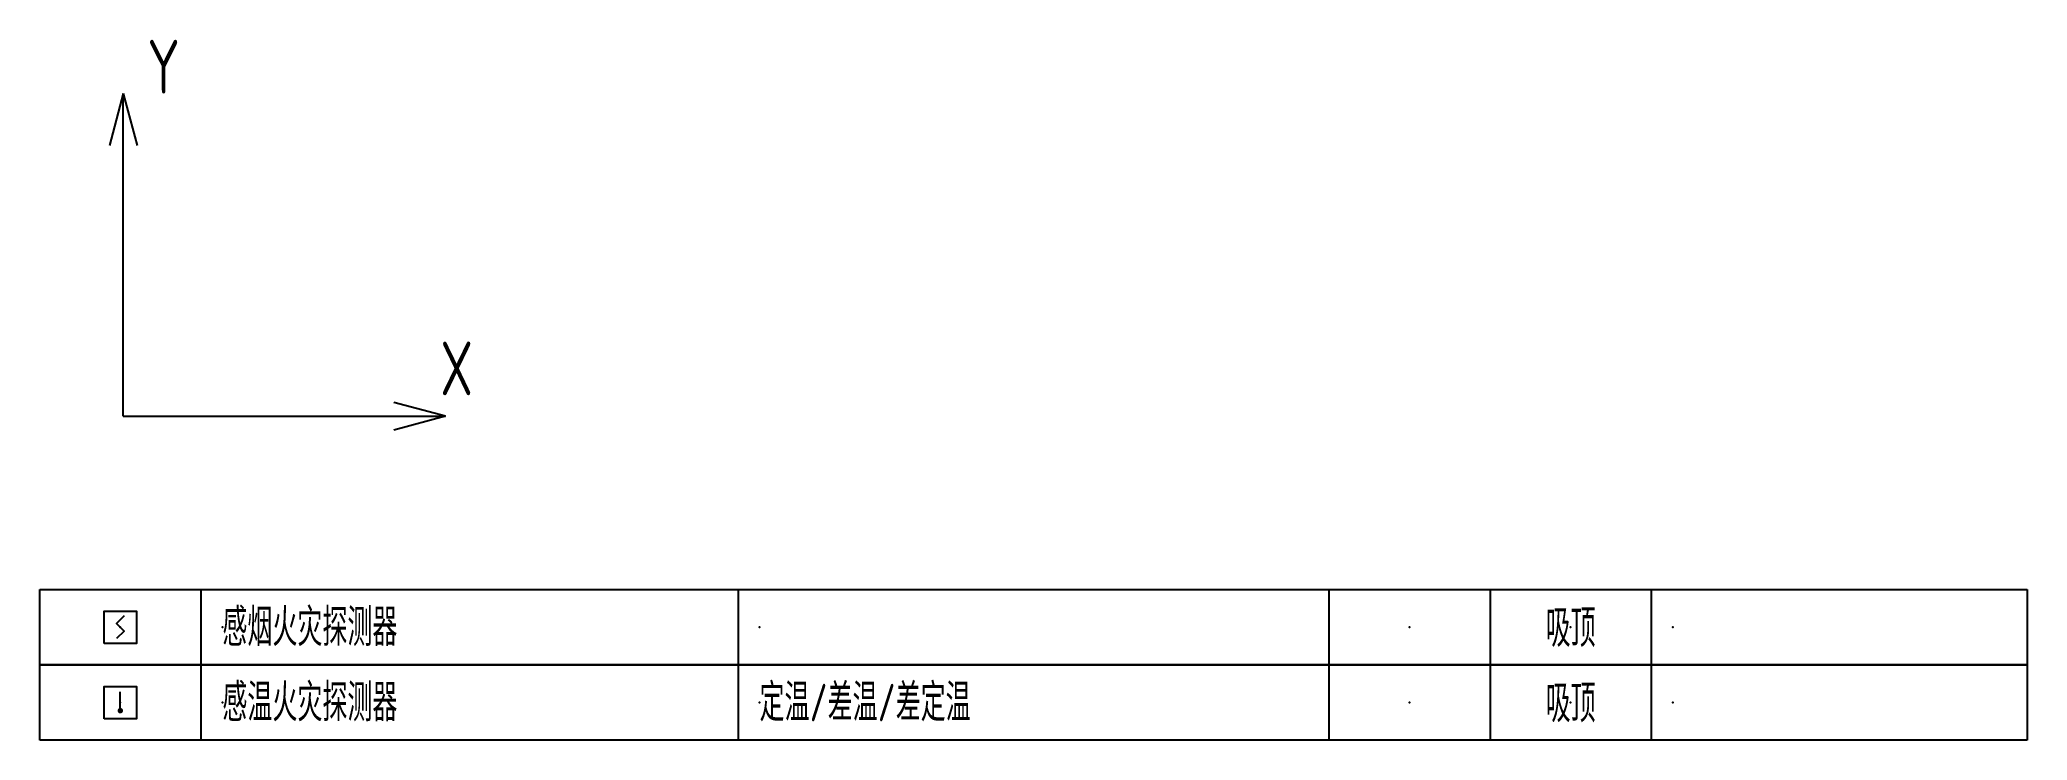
# Model space of a CAD drawing. Header units: millimetres. Extents: x -755080 to -736580, y 77100 to 83612.
import ezdxf
from ezdxf.enums import TextEntityAlignment as Align

# ---------------------------------------------------------------- set-up
doc = ezdxf.new("R2010")
doc.units = ezdxf.units.MM
doc.header["$LTSCALE"] = 750
doc.layers.add('AI-UCS', color=6, linetype='Continuous', plot=False)
for name, color, linetype in [('E-FAS-DEVC', 3, 'Continuous'), ('E-UNIV-DIAG', 2, 'Continuous'), ('E-UNIV-EL', 140, 'Continuous'), ('E-UNIV-NOTE', 6, 'Continuous')]:
    doc.layers.add(name, color=color, linetype=linetype)
doc.styles.add('TH-STYLE3', font='tssdeng.shx', dxfattribs={"width": 0.65, "bigfont": 'tssdchn.shx'})

# ---------------------------------------------------------------- blocks, each defined once
blk = doc.blocks.new('E-BKTS2')
for p, q in [((0, 0), (185, 0)), ((0, -7), (0, 0)), ((185, 0), (185, -7)), ((185, -7), (0, -7))]:
    blk.add_line(p, q)
at = {"linetype": 'Continuous'}
for p, q in [((15, 0), (15, -7)), ((65, 0), (65, -7)), ((120, 0), (120, -7)), ((135, 0), (135, -7)), ((150, 0), (150, -7))]:
    blk.add_line(p, q, dxfattribs=at)
for p in [(7.5, -3.5), (17, -3.5), (67, -3.5), (127.5, -3.5), (142.5, -3.5), (152, -3.5)]:
    blk.add_point(p, dxfattribs=at)
blk = doc.blocks.new('E-BFAS110')
blk.add_lwpolyline([(-1.5, -1.5), (-1.5, 1.5), (1.5, 1.5), (1.5, -1.5)], close=True)
at = {"layer": 'E-UNIV-EL'}
blk.add_lwpolyline([(0.35, 1.06), (-0.35, 0.35), (0.35, -0.35), (-0.35, -1.06)], dxfattribs=at)
blk = doc.blocks.new('E-BFAS120')
blk.add_lwpolyline([(-1.5, -1.5), (-1.5, 1.5), (1.5, 1.5), (1.5, -1.5)], close=True)
at = {"layer": 'E-UNIV-EL'}
blk.add_line((0, -1), (0, 1), dxfattribs=at)
at = {"layer": 'E-UNIV-EL', "const_width": 0.25}
blk.add_lwpolyline([(-0.125, -0.75, 1), (0.125, -0.75, 1)], format="xyb", close=True, dxfattribs=at)
blk = doc.blocks.new('AI-UCS')
at = {"layer": 'AI-UCS'}
for p, q in [((0, 3000), (-129, 2517)), ((0, 0), (0, 3000)), ((0, 3000), (129, 2517)), ((0, 0), (3000, 0)), ((3000, 0), (2517, 129)), ((3000, 0), (2517, -129))]:
    blk.add_line(p, q, dxfattribs=at)
at = {"layer": 'AI-UCS', "style": 'TH-STYLE3', "width": 0.7}
for s, p in [('Y', (225, 3000)), ('X', (2952, 195))]:
    blk.add_text(s, height=500, dxfattribs=at).set_placement(p)

msp = doc.modelspace()

# ---------------------------------------------------------------- block references
at = {"layer": 'AI-UCS'}
msp.add_blockref('AI-UCS', (-754302, 80112), dxfattribs=at)
at = {"layer": 'E-FAS-DEVC', "xscale": 100, "yscale": 100, "zscale": 100}
for name, p in [('E-BFAS110', (-754330, 78150)), ('E-BFAS120', (-754330, 77450))]:
    msp.add_blockref(name, p, dxfattribs=at)
at = {"layer": 'E-UNIV-DIAG', "xscale": 100, "yscale": 100, "zscale": 100}
for p in [(-755080, 78500), (-755080, 77800)]:
    msp.add_blockref('E-BKTS2', p, dxfattribs=at)

# ---------------------------------------------------------------- texts
at = {"layer": 'E-UNIV-NOTE', "style": 'TH-STYLE3', "width": 0.7}
for s, p in [('感烟火灾探测器', (-753380, 78150)), ('感温火灾探测器', (-753380, 77450)), ('定温/差温/差定温', (-748380, 77450))]:
    msp.add_text(s, height=350, dxfattribs=at).set_placement(p, align=Align.MIDDLE_LEFT)
for p in [(-740830, 78150), (-740830, 77450)]:
    msp.add_text('吸顶', height=350, dxfattribs=at).set_placement(p, align=Align.MIDDLE)

doc.saveas('drawing.dxf')
